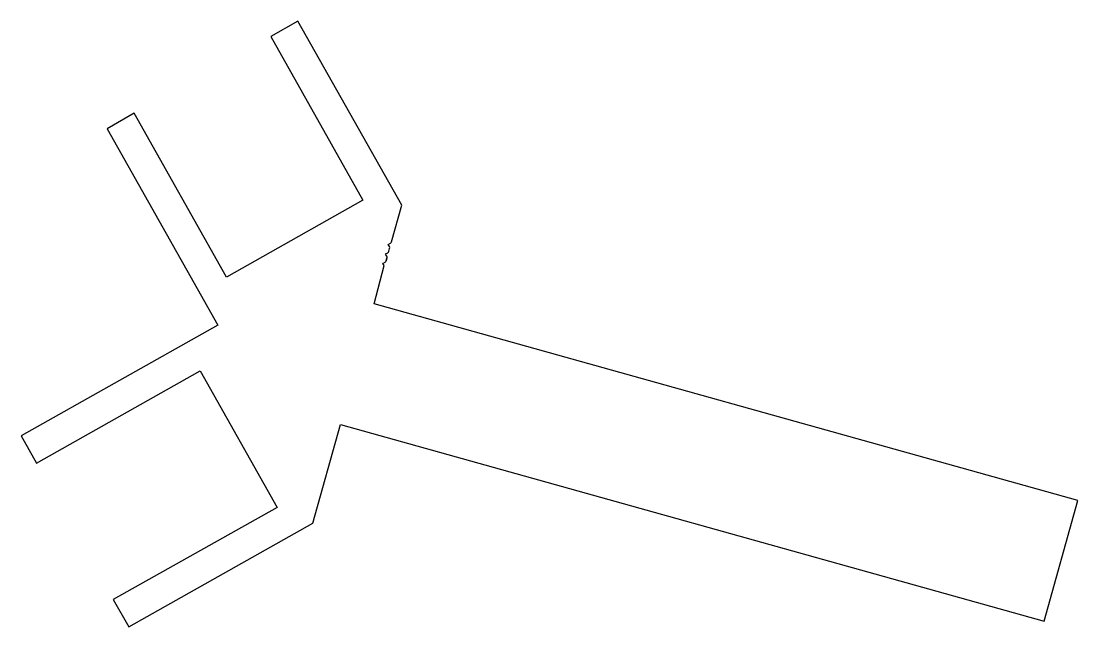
# Model space of a CAD drawing. Extents: x -57 to 50, y 0 to 62.
import ezdxf

# ---------------------------------------------------------------- set-up
doc = ezdxf.new("R2010")
doc.units = 0
doc.layers.get('0').update_dxf_attribs({"linetype": 'CONTINUOUS'})

msp = doc.modelspace()

# ---------------------------------------------------------------- linework, layer by layer
at = {"color": 7}
for p, q in [((-29.31, 61.7), (-32.07, 60.14)), ((-18.79, 43.02), (-29.31, 61.7)), ((-32.07, 60.14), (-22.73, 43.54)), ((-45.91, 52.35), (-48.67, 50.79)), ((-36.56, 35.75), (-45.91, 52.35)), ((-48.67, 50.79), (-37.45, 30.86)), ((-22.73, 43.54), (-36.56, 35.75)), ((-19.82, 39.32), (-18.79, 43.02)), ((-20.15, 39.06), (-19.94, 39.17)), ((-20.03, 38.83), (-20.15, 39.04)), ((-20.09, 38.36), (-20.01, 38.64)), ((-20.42, 38.09), (-20.21, 38.21)), ((-20.3, 37.87), (-20.42, 38.08)), ((-20.28, 37.68), (-20.36, 37.4)), ((-20.36, 37.4), (-20.28, 37.68)), ((-21.58, 33.02), (-20.57, 36.91)), ((-20.69, 37.13), (-20.48, 37.25)), ((-20.57, 36.91), (-20.69, 37.12)), ((49.78, 13.08), (-21.58, 33.02)), ((-37.45, 30.86), (-57.38, 19.64)), ((-55.82, 16.87), (-39.22, 26.22)), ((-39.22, 26.22), (-31.43, 12.39)), ((-39.22, 26.22), (-31.43, 12.39)), ((-27.79, 10.79), (-25, 20.79)), ((-25, 20.79), (46.36, 0.85)), ((-57.38, 19.64), (-55.82, 16.87)), ((46.36, 0.85), (49.78, 13.08)), ((-31.43, 12.39), (-48.03, 3.04)), ((-46.47, 0.27), (-27.79, 10.79)), ((-48.03, 3.04), (-46.47, 0.27))]:
    msp.add_line(p, q, dxfattribs=at)
for centre, radius, start, end in [((-20.15, 39.05), 0.008, 119.3879, 209.3879), ((-20.25, 38.71), 0.25, 344.3879, 29.3879), ((-20.06, 39.39), 0.25, 299.3879, 344.3879), ((-20.42, 38.09), 0.008, 119.3879, 209.3879), ((-20.52, 37.75), 0.25, 344.3879, 29.3879), ((-20.33, 38.43), 0.25, 299.3879, 344.3879), ((-20.68, 37.12), 0.008, 119.3879, 209.3879), ((-20.6, 37.47), 0.25, 299.3879, 344.3879)]:
    msp.add_arc(centre, radius, start, end, dxfattribs=at)

doc.saveas('drawing.dxf')
